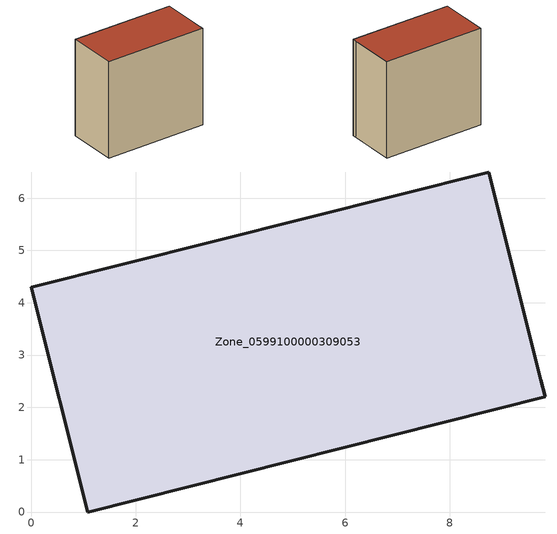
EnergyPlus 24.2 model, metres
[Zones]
Zone_0599100000309053
 floor ground (C_G): 8.75,6.5 9.74,2.53 9.83,2.2 1.08,0 0,4.3 z0
 wall outside (C_F): 9.74,2.53 8.75,6.5 0,4.3 1.08,0 9.83,2.2 9.74,2.53 z0:8.54
 roof outside (C_R): 0,4.3 1.08,0 9.83,2.2 9.74,2.53 8.75,6.5 z8.54
[BUILDING]
Pand.0599100000309053: North Axis=0; Terrain=City; Loads Convergence Tolerance Value=0.04; Temperature Convergence Tolerance Value=0.4; Solar Distribution=FullExterior; Maximum Number of Warmup Days=25; Minimum Number of Warmup Days=1
[Site:Location]
Rotterdam.The.Hague.AP_ZH_NLD Design_Conditions: Latitude=51.96; Longitude=4.45; Time Zone=1; Elevation=-4.5
[SITE:GROUNDTEMPERATURE:BUILDINGSURFACE]
18, 18, 18, 18, 18, 18, 18, 18, 18, 18, 18, 18
[MATERIAL] Thermal Absorptance=0.9; Solar Absorptance=0.7; Visible Absorptance=0.7
Name | Roughness | Thickness | Conductivity | Density | Specific Heat
G.TC.1992-2005 | MediumSmooth | 0.15 | 0.06 | 540 | 1210
F.TC.1992-2005 | Rough | 0.3 | 0.12 | 1920 | 840
R.TC.1992-2005 | MediumRough | 0.2 | 0.08 | 1500 | 1000
[CONSTRUCTION]
C_G: G.TC.1992-2005
C_F: F.TC.1992-2005
C_R: R.TC.1992-2005
[ZONE]
Zone_0599100000309053: Type=1; Multiplier=1; Ceiling Height=Autocalculate; Volume=Autocalculate; Floor Area=autocalculate; Part of Total Floor Area=Yes
[ZONEINFILTRATION:DESIGNFLOWRATE]
Infil_Zone_0599100000309053: Zone or ZoneList or Space or SpaceList=Zone_0599100000309053; Schedule=AlwaysOn; Design Flow Rate Calculation Method=Flow/Area; Flow Rate per Floor Area=0.0015; Constant Term Coefficient=1; Temperature Term Coefficient=0; Velocity Term Coefficient=0; Velocity Squared Term Coefficient=0
[HVACTEMPLATE:ZONE:IDEALLOADSAIRSYSTEM]
Zone_0599100000309053: Maximum Heating Supply Air Temperature=50; Minimum Cooling Supply Air Temperature=13; Maximum Heating Supply Air Humidity Ratio=0.0156; Minimum Cooling Supply Air Humidity Ratio=0.0077; Heating Limit=NoLimit; Cooling Limit=NoLimit; Dehumidification Control Type=ConstantSensibleHeatRatio; Cooling Sensible Heat Ratio=0.7; Dehumidification Setpoint=60; Humidification Control Type=None; Humidification Setpoint=30; Outdoor Air Method=None; Outdoor Air Flow Rate per Person=0.00944; Outdoor Air Flow Rate per Zone Floor Area=0; Outdoor Air Flow Rate per Zone=0; Demand Controlled Ventilation Type=None; Outdoor Air Economizer Type=NoEconomizer; Heat Recovery Type=None; Sensible Heat Recovery Effectiveness=0.7; Latent Heat Recovery Effectiveness=0.65
[ZONECONTROL:THERMOSTAT]
ThermostatControl_Zone_0599100000309053: Zone or ZoneList=Zone_0599100000309053; Control Type Schedule=DualSetpointControlType; Control 1=Thermostat_Zone_0599100000309053; Temperature Difference Between Cutout And Setpoint=0
[THERMOSTATSETPOINT:DUALSETPOINT]
Thermostat_Zone_0599100000309053: Heating Setpoint Temperature Schedule=HeatingSetpoint_Zone_0599100000309053; Cooling Setpoint Temperature Schedule=CoolingSetpoint_Zone_0599100000309053
[SCHEDULE:COMPACT]
HeatingSetpoint_Zone_0599100000309053: Through: 12/31, For: AllDays, Until: 24:00, 21
CoolingSetpoint_Zone_0599100000309053: Through: 12/31, For: AllDays, Until: 24:00, 24
DualSetpointControlType: Through: 12/31, For: AllDays, Until: 24:00, 4
AlwaysOn: Through: 12/31, For: AllDays, Until: 24:00, 1
